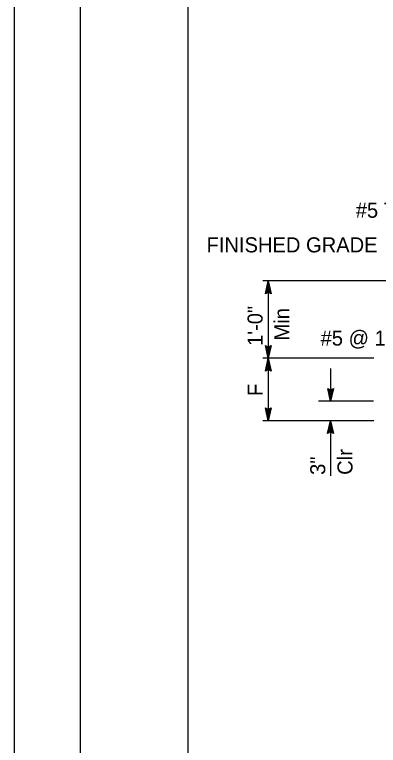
# Model space of a CAD drawing. Extents: x -894 to 866, y -476 to 714.
# Drawn here: x -894 to -724.8, y 171.4 to 511 of the extents above; entities that cross this region are included whole.
import ezdxf

# ---------------------------------------------------------------- set-up
doc = ezdxf.new("R2010")
doc.units = 0
doc.layers.add('10 Sheet Format', color=7, linetype='Continuous')
doc.layers.add('60 Nongeo Data', color=7, linetype='Continuous')

msp = doc.modelspace()

# ---------------------------------------------------------------- linework, layer by layer
at = {"layer": '10 Sheet Format'}
msp.add_line((-813.45, 643.96), (-813.45, -406.04), dxfattribs=at)
for points in [[(-894.04, 713.57), (865.96, 713.57), (865.96, -476.43), (-894.04, -476.43)], [(-863.43, 668.96), (836.57, 668.96), (836.57, -431.04), (-863.43, -431.04)], [(-863.43, 668.96), (836.57, 668.96), (836.57, -431.04), (-863.43, -431.04)]]:
    msp.add_lwpolyline(points, close=True, dxfattribs=at)
at = {"layer": '60 Nongeo Data'}
for p, q in [((-707.36, 387.29), (-778.48, 387.29)), ((-777.36, 381.29), (-776.02, 387.29)), ((-776.02, 387.29), (-776.02, 351.28)), ((-776.02, 387.29), (-776.02, 387.29)), ((-776.02, 387.29), (-774.69, 381.29)), ((-777, 381.51), (-776.02, 385.91)), ((-776.64, 381.74), (-776.02, 384.53)), ((-776.02, 385.9), (-775.05, 381.53)), ((-776.02, 384.53), (-775.4, 381.71)), ((-776.02, 382.09), (-777.36, 381.29)), ((-777.36, 381.29), (-777.36, 381.29)), ((-776.3, 381.92), (-776.02, 383.15)), ((-776.02, 383.15), (-775.76, 381.94)), ((-774.69, 381.29), (-776.02, 382.09)), ((-774.69, 381.29), (-774.69, 381.29)), ((-776.02, 351.28), (-777.35, 357.28)), ((-777.35, 357.28), (-777.35, 357.28)), ((-777.35, 357.28), (-776.02, 356.48)), ((-776.02, 352.67), (-776.99, 357.04)), ((-776.02, 354.04), (-776.64, 356.86)), ((-776.02, 355.42), (-776.29, 356.63)), ((-776.02, 356.48), (-774.68, 357.28)), ((-774.68, 357.28), (-776.02, 351.28)), ((-775.04, 357.06), (-776.02, 352.66)), ((-775.4, 356.83), (-776.02, 354.04)), ((-775.74, 356.65), (-776.02, 355.42)), ((-774.68, 357.28), (-774.68, 357.28)), ((-726.88, 351.28), (-778.48, 351.28)), ((-777.36, 345.28), (-776.02, 351.28)), ((-777, 345.49), (-776.02, 349.9)), ((-776.02, 351.28), (-776.02, 322.28)), ((-776.02, 351.28), (-776.02, 351.28)), ((-776.02, 351.28), (-776.02, 351.28)), ((-776.02, 351.28), (-774.69, 345.28)), ((-776.02, 349.89), (-775.05, 345.51)), ((-776.64, 345.73), (-776.02, 348.51)), ((-776.3, 345.9), (-776.02, 347.13)), ((-776.02, 348.51), (-775.4, 345.69)), ((-776.02, 347.13), (-775.76, 345.92)), ((-747.04, 346.53), (-747.04, 331.28)), ((-776.02, 346.08), (-777.36, 345.28)), ((-777.36, 345.28), (-777.36, 345.28)), ((-774.69, 345.28), (-776.02, 346.08)), ((-774.69, 345.28), (-774.69, 345.28)), ((-747.04, 331.28), (-748.37, 337.28)), ((-748.37, 337.28), (-748.37, 337.28)), ((-748.37, 337.28), (-747.04, 336.48)), ((-747.05, 332.67), (-748.01, 337.04)), ((-747.04, 334.04), (-747.67, 336.86)), ((-747.04, 335.42), (-747.31, 336.63)), ((-747.04, 336.48), (-745.7, 337.28)), ((-745.7, 337.28), (-747.04, 331.28)), ((-746.06, 337.06), (-747.04, 332.66)), ((-746.42, 336.83), (-747.04, 334.04)), ((-746.76, 336.65), (-747.04, 335.42)), ((-745.7, 337.28), (-745.7, 337.28)), ((-727.07, 331.28), (-752.57, 331.28)), ((-747.04, 331.28), (-747.04, 331.28)), ((-776.02, 322.28), (-777.35, 328.28)), ((-777.35, 328.28), (-777.35, 328.28)), ((-777.35, 328.28), (-776.02, 327.48)), ((-776.02, 323.67), (-776.99, 328.04)), ((-776.02, 325.04), (-776.64, 327.86)), ((-776.02, 326.42), (-776.29, 327.63)), ((-776.02, 327.48), (-774.68, 328.28)), ((-774.68, 328.28), (-776.02, 322.28)), ((-775.04, 328.06), (-776.02, 323.66)), ((-775.4, 327.83), (-776.02, 325.04)), ((-775.74, 327.65), (-776.02, 326.42)), ((-774.68, 328.28), (-774.68, 328.28)), ((-726.88, 322.28), (-778.48, 322.28)), ((-776.02, 322.28), (-776.02, 322.28)), ((-748.38, 316.28), (-747.04, 322.28)), ((-748.03, 316.49), (-747.04, 320.9)), ((-747.67, 316.73), (-747.04, 319.51)), ((-747.04, 322.28), (-747.04, 296.67)), ((-747.04, 322.28), (-747.04, 322.28)), ((-747.04, 322.28), (-745.71, 316.28)), ((-747.04, 320.89), (-746.07, 316.51)), ((-747.04, 319.51), (-746.42, 316.69)), ((-747.04, 317.08), (-748.38, 316.28)), ((-748.38, 316.28), (-748.38, 316.28)), ((-747.32, 316.9), (-747.05, 318.13)), ((-747.05, 318.13), (-746.78, 316.92)), ((-745.71, 316.28), (-747.04, 317.08)), ((-745.71, 316.28), (-745.71, 316.28))]:
    msp.add_line(p, q, dxfattribs=at)

# ---------------------------------------------------------------- texts
for s, p in [('#5 TOTAL 2', (-735.31, 416.59)), ('FINISHED GRADE', (-804.73, 400.5)), ('#5 @ 16', (-751.67, 357.18))]:
    msp.add_text(s, height=7, dxfattribs=at).set_placement(p)
for s, p in [('1\'-0"', (-778.65, 356.99)), ('Min', (-766.27, 359.54)), ('F', (-778.65, 333.73)), ('Clr', (-736.83, 297.09)), ('3"', (-749.5, 297.09))]:
    msp.add_text(s, height=7, rotation=90, dxfattribs=at).set_placement(p)

doc.saveas('drawing.dxf')
